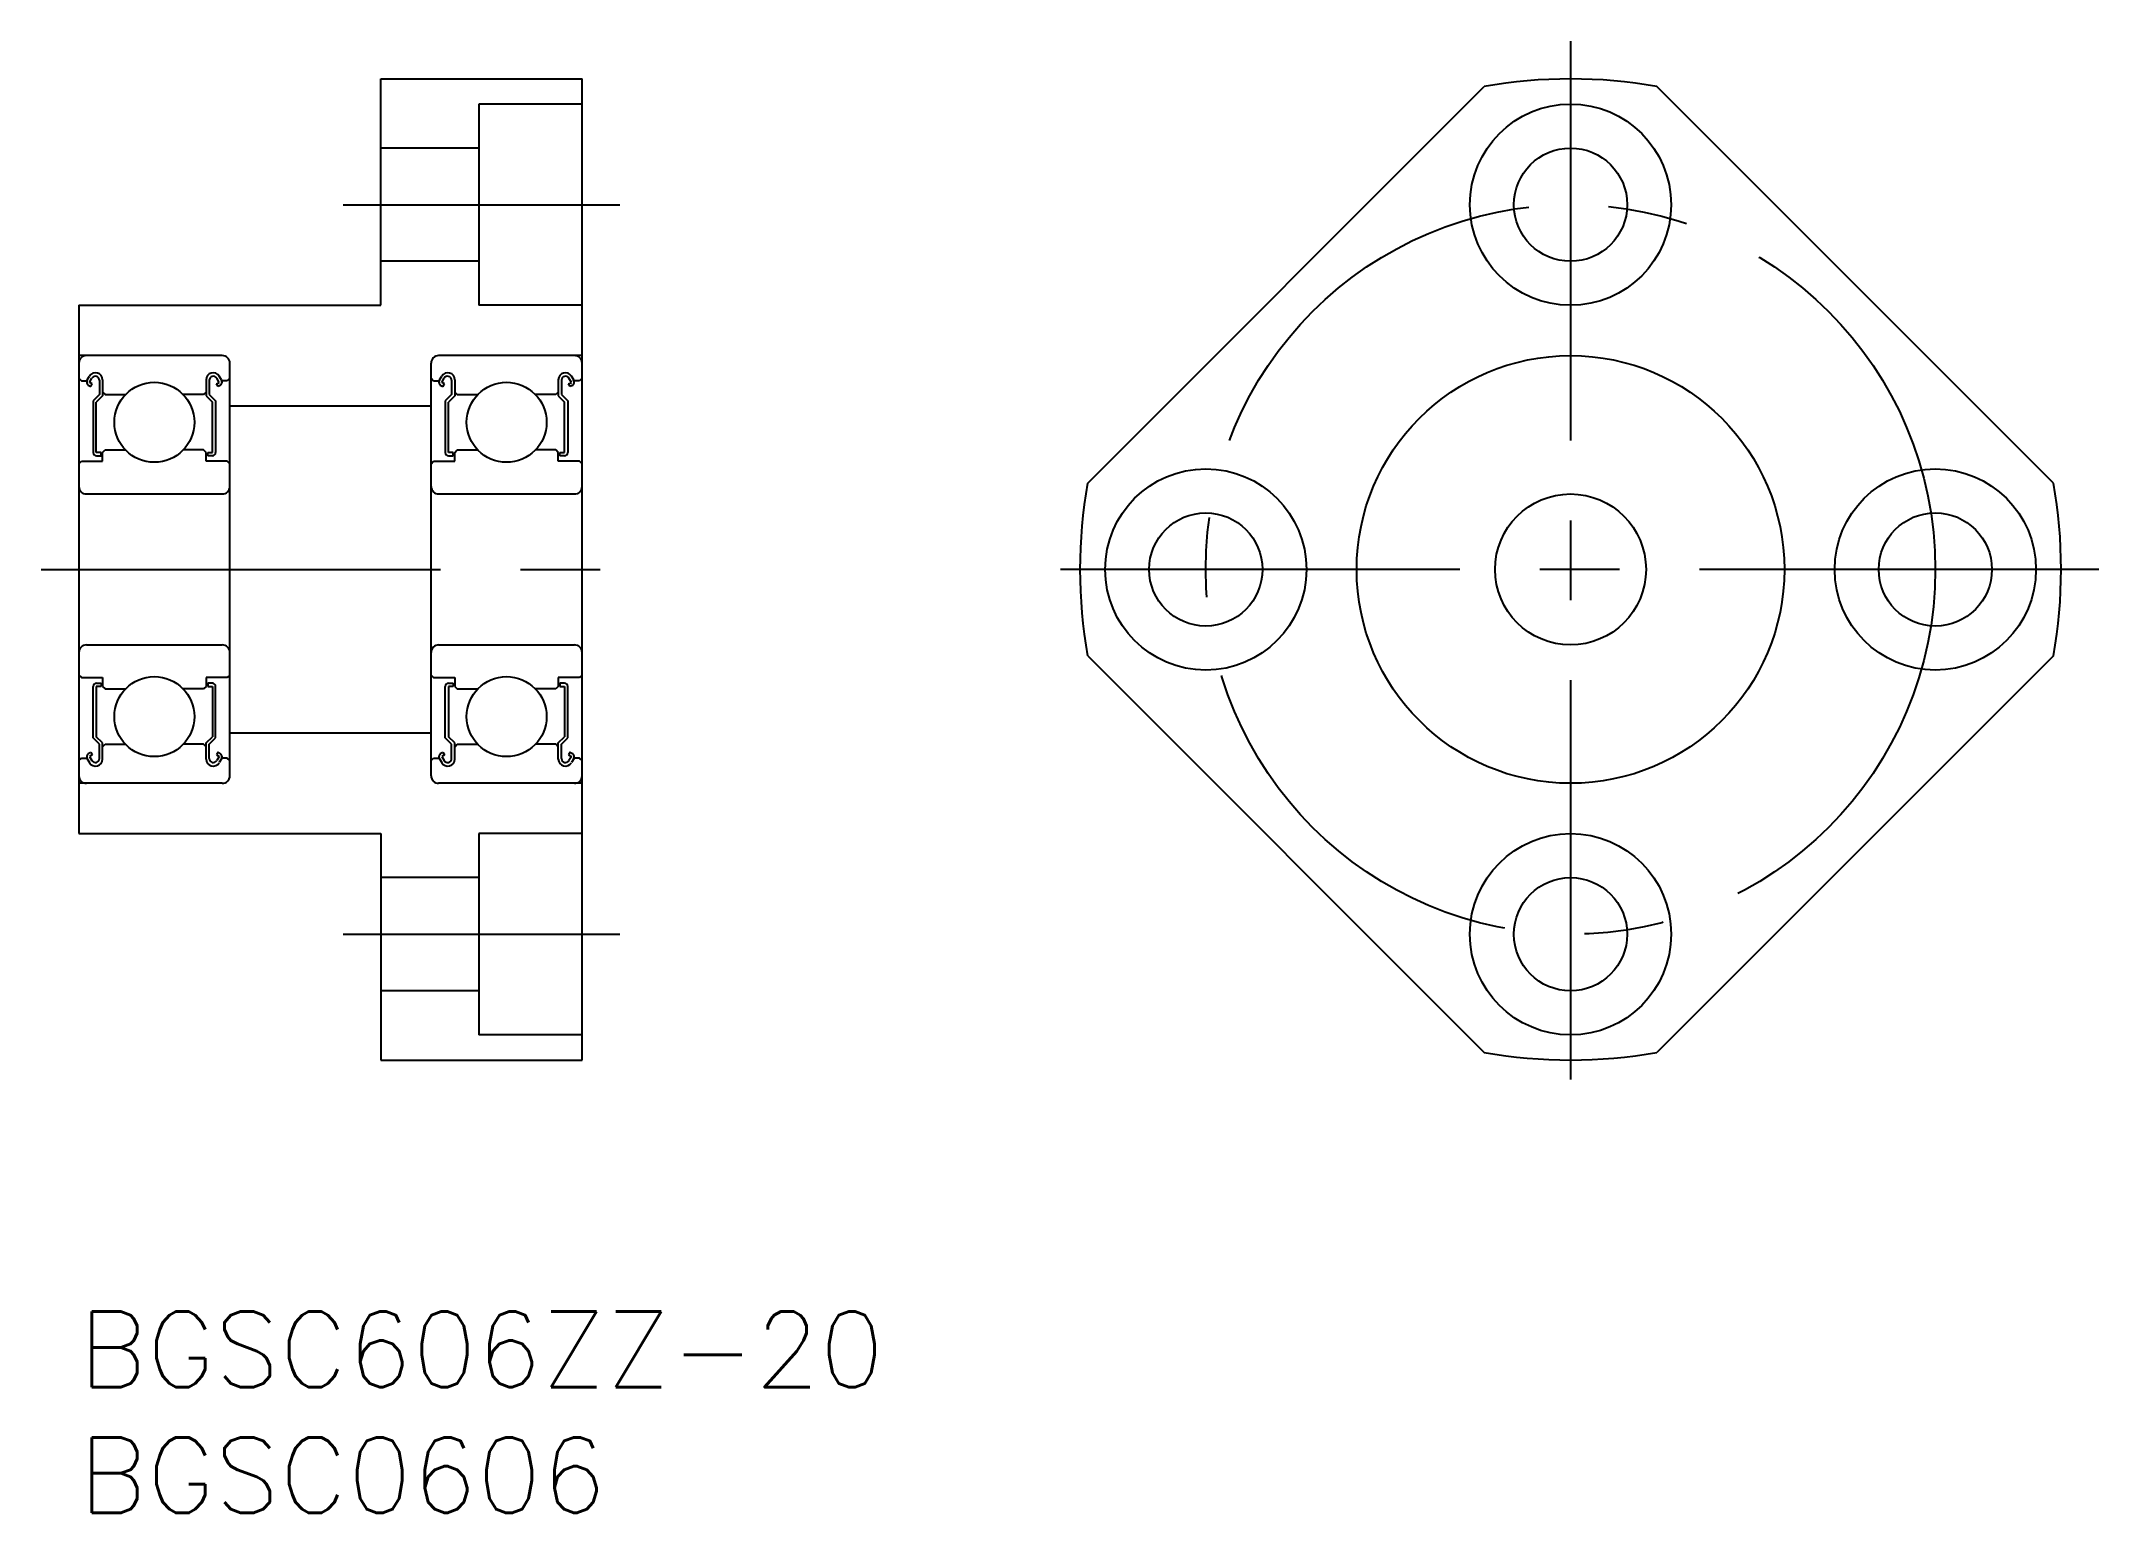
# Model space of a CAD drawing. Extents: x -1.5 to 80.3, y -8 to 50.5.
import ezdxf

# ---------------------------------------------------------------- set-up
doc = ezdxf.new("R2010")
doc.units = 0
doc.header["$LTSCALE"] = 0.5
doc.linetypes.add('CENTER', pattern=[50.8, 31.75, -6.35, 6.35, -6.35])
for name, color, linetype in [('MSM_CENTER', 1, 'CENTER'), ('MSM_CONTINUOUS', 7, 'CONTINUOUS'), ('MSM_PART_NUMBER', 7, 'CONTINUOUS')]:
    doc.layers.add(name, color=color, linetype=linetype)
doc.styles.get("Standard").update_dxf_attribs({"font": 'txt.shx', "height": 3, "bigfont": 'bigfont.shx'})

# ---------------------------------------------------------------- blocks, each defined once
blk = doc.blocks.new('*U1')
at = {"layer": 'MSM_PART_NUMBER'}
blk.add_text('BGSC606ZZ-20', height=3, dxfattribs=at).set_placement((0, -3))
blk = doc.blocks.new('*U2')
at = {"layer": 'MSM_PART_NUMBER'}
blk.add_text('BGSC0606', height=3, dxfattribs=at).set_placement((0, -8))

msp = doc.modelspace()

# ---------------------------------------------------------------- linework, layer by layer
at = {"layer": 'MSM_CENTER'}
for p, q in [((59.295, 50.5), (59.295, 8.5)), ((10.5, 44), (21.5, 44)), ((-1.5, 29.5), (21.5, 29.5)), ((80.295, 29.5), (38.295, 29.5)), ((10.5, 15), (21.5, 15))]:
    msp.add_line(p, q, dxfattribs=at)
msp.add_circle((59.295, 29.5), 14.5, dxfattribs=at)
at = {"layer": 'MSM_CONTINUOUS'}
for p, q in [((12, 49), (20, 49)), ((12, 40), (12, 49)), ((20, 10), (20, 49)), ((40.1, 32.932), (55.864, 48.696)), ((78.491, 32.932), (62.727, 48.696)), ((20, 48), (15.9, 48)), ((15.9, 48), (15.9, 40)), ((15.9, 46.25), (12, 46.25)), ((15.9, 41.75), (12, 41.75)), ((0, 40), (0, 19)), ((0, 40), (12, 40)), ((20, 40), (15.9, 40)), ((5.7, 38), (0, 38)), ((6, 21.3), (6, 37.7)), ((14, 21.3), (14, 37.7)), ((20, 38), (14.3, 38)), ((0, 37.1), (0.1, 37)), ((0.1, 37), (0.318, 37)), ((0.332, 37.031), (0.421, 37.18)), ((0.39, 36.811), (0.469, 36.766)), ((0.423, 36.937), (0.518, 37.099)), ((0.531, 36.874), (0.423, 36.937)), ((0.469, 36.766), (0.531, 36.874)), ((0.816, 37.018), (0.816, 36.45)), ((0.942, 37.038), (0.942, 36.398)), ((5.058, 37.038), (5.058, 36.398)), ((5.184, 37.018), (5.184, 36.45)), ((5.469, 36.874), (5.577, 36.937)), ((5.531, 36.766), (5.469, 36.874)), ((5.577, 36.937), (5.482, 37.099)), ((5.61, 36.811), (5.531, 36.766)), ((5.668, 37.031), (5.579, 37.18)), ((5.9, 37), (5.682, 37)), ((6, 37.1), (5.9, 37)), ((14, 37.1), (14.1, 37)), ((14.1, 37), (14.318, 37)), ((14.332, 37.031), (14.421, 37.18)), ((14.39, 36.811), (14.469, 36.766)), ((14.423, 36.937), (14.518, 37.099)), ((14.531, 36.874), (14.423, 36.937)), ((14.469, 36.766), (14.531, 36.874)), ((14.816, 37.018), (14.816, 36.45)), ((14.942, 37.038), (14.942, 36.398)), ((19.058, 37.038), (19.058, 36.398)), ((19.184, 37.018), (19.184, 36.45)), ((19.469, 36.874), (19.577, 36.937)), ((19.531, 36.766), (19.469, 36.874)), ((19.577, 36.937), (19.482, 37.099)), ((19.61, 36.811), (19.531, 36.766)), ((19.668, 37.031), (19.579, 37.18)), ((19.9, 37), (19.682, 37)), ((20, 37.1), (19.9, 37)), ((0.816, 36.45), (0.565, 36.199)), ((0.565, 36.199), (0.565, 34.15)), ((0.942, 36.398), (0.691, 36.147)), ((0.691, 34.146), (0.691, 36.147)), ((0.942, 36.55), (1.042, 36.45)), ((1.042, 36.45), (1.852, 36.45)), ((4.958, 36.45), (4.148, 36.45)), ((5.058, 36.55), (4.958, 36.45)), ((5.058, 36.398), (5.309, 36.147)), ((5.184, 36.45), (5.435, 36.199)), ((5.309, 34.146), (5.309, 36.147)), ((5.435, 36.199), (5.435, 34.15)), ((6, 36), (14, 36)), ((14.816, 36.45), (14.565, 36.199)), ((14.565, 36.199), (14.565, 34.15)), ((14.942, 36.398), (14.691, 36.147)), ((14.691, 34.146), (14.691, 36.147)), ((14.942, 36.55), (15.042, 36.45)), ((15.042, 36.45), (15.852, 36.45)), ((18.958, 36.45), (18.148, 36.45)), ((19.058, 36.55), (18.958, 36.45)), ((19.058, 36.398), (19.309, 36.147)), ((19.184, 36.45), (19.435, 36.199)), ((19.309, 34.146), (19.309, 36.147)), ((19.435, 36.199), (19.435, 34.15)), ((0, 33.7), (0.1, 33.8)), ((0.1, 33.8), (0.942, 33.8)), ((0.879, 34.146), (0.691, 34.146)), ((0.695, 34.02), (0.879, 34.02)), ((0.879, 34.02), (0.879, 34.146)), ((0.942, 34.15), (1.042, 34.25)), ((0.942, 33.8), (0.942, 34.15)), ((1.042, 34.25), (1.852, 34.25)), ((4.958, 34.25), (4.148, 34.25)), ((5.058, 34.15), (4.958, 34.25)), ((5.058, 33.8), (5.058, 34.15)), ((5.9, 33.8), (5.058, 33.8)), ((5.121, 34.146), (5.309, 34.146)), ((5.121, 34.02), (5.121, 34.146)), ((5.305, 34.02), (5.121, 34.02)), ((6, 33.7), (5.9, 33.8)), ((14, 33.7), (14.1, 33.8)), ((14.1, 33.8), (14.942, 33.8)), ((14.879, 34.146), (14.691, 34.146)), ((14.695, 34.02), (14.879, 34.02)), ((14.879, 34.02), (14.879, 34.146)), ((14.942, 34.15), (15.042, 34.25)), ((14.942, 33.8), (14.942, 34.15)), ((15.042, 34.25), (15.852, 34.25)), ((18.958, 34.25), (18.148, 34.25)), ((19.058, 34.15), (18.958, 34.25)), ((19.058, 33.8), (19.058, 34.15)), ((19.9, 33.8), (19.058, 33.8)), ((19.121, 34.146), (19.309, 34.146)), ((19.121, 34.02), (19.121, 34.146)), ((19.305, 34.02), (19.121, 34.02)), ((20, 33.7), (19.9, 33.8)), ((0.3, 32.5), (5.7, 32.5)), ((14.3, 32.5), (19.7, 32.5)), ((0.3, 26.5), (5.7, 26.5)), ((14.3, 26.5), (19.7, 26.5)), ((40.1, 26.068), (55.864, 10.304)), ((78.491, 26.068), (62.727, 10.304)), ((0, 25.3), (0.1, 25.2)), ((0.1, 25.2), (0.942, 25.2)), ((0.565, 22.801), (0.565, 24.85)), ((0.879, 24.854), (0.691, 24.854)), ((0.691, 24.854), (0.691, 22.853)), ((0.695, 24.98), (0.879, 24.98)), ((0.879, 24.98), (0.879, 24.854)), ((0.942, 25.2), (0.942, 24.85)), ((0.942, 24.85), (1.042, 24.75)), ((1.042, 24.75), (1.852, 24.75)), ((4.958, 24.75), (4.148, 24.75)), ((5.058, 24.85), (4.958, 24.75)), ((5.058, 25.2), (5.058, 24.85)), ((5.9, 25.2), (5.058, 25.2)), ((5.121, 24.98), (5.121, 24.854)), ((5.305, 24.98), (5.121, 24.98)), ((5.121, 24.854), (5.309, 24.854)), ((5.309, 24.854), (5.309, 22.853)), ((5.435, 22.801), (5.435, 24.85)), ((6, 25.3), (5.9, 25.2)), ((14, 25.3), (14.1, 25.2)), ((14.1, 25.2), (14.942, 25.2)), ((14.565, 22.801), (14.565, 24.85)), ((14.879, 24.854), (14.691, 24.854)), ((14.691, 24.854), (14.691, 22.853)), ((14.695, 24.98), (14.879, 24.98)), ((14.879, 24.98), (14.879, 24.854)), ((14.942, 25.2), (14.942, 24.85)), ((14.942, 24.85), (15.042, 24.75)), ((15.042, 24.75), (15.852, 24.75)), ((18.958, 24.75), (18.148, 24.75)), ((19.058, 24.85), (18.958, 24.75)), ((19.058, 25.2), (19.058, 24.85)), ((19.9, 25.2), (19.058, 25.2)), ((19.121, 24.98), (19.121, 24.854)), ((19.305, 24.98), (19.121, 24.98)), ((19.121, 24.854), (19.309, 24.854)), ((19.309, 24.854), (19.309, 22.853)), ((19.435, 22.801), (19.435, 24.85)), ((20, 25.3), (19.9, 25.2)), ((6, 23), (14, 23)), ((0.39, 22.189), (0.469, 22.234)), ((0.531, 22.126), (0.423, 22.063)), ((0.469, 22.234), (0.531, 22.126)), ((0.816, 22.55), (0.565, 22.801)), ((0.942, 22.602), (0.691, 22.853)), ((0.816, 21.982), (0.816, 22.55)), ((0.942, 21.962), (0.942, 22.602)), ((0.942, 22.45), (1.042, 22.55)), ((1.042, 22.55), (1.852, 22.55)), ((4.958, 22.55), (4.148, 22.55)), ((5.058, 22.45), (4.958, 22.55)), ((5.058, 22.602), (5.309, 22.853)), ((5.058, 21.962), (5.058, 22.602)), ((5.184, 22.55), (5.435, 22.801)), ((5.184, 21.982), (5.184, 22.55)), ((5.531, 22.234), (5.469, 22.126)), ((5.469, 22.126), (5.577, 22.063)), ((5.61, 22.189), (5.531, 22.234)), ((14.39, 22.189), (14.469, 22.234)), ((14.531, 22.126), (14.423, 22.063)), ((14.469, 22.234), (14.531, 22.126)), ((14.816, 22.55), (14.565, 22.801)), ((14.942, 22.602), (14.691, 22.853)), ((14.816, 21.982), (14.816, 22.55)), ((14.942, 21.962), (14.942, 22.602)), ((14.942, 22.45), (15.042, 22.55)), ((15.042, 22.55), (15.852, 22.55)), ((18.958, 22.55), (18.148, 22.55)), ((19.058, 22.45), (18.958, 22.55)), ((19.058, 22.602), (19.309, 22.853)), ((19.058, 21.962), (19.058, 22.602)), ((19.184, 22.55), (19.435, 22.801)), ((19.184, 21.982), (19.184, 22.55)), ((19.531, 22.234), (19.469, 22.126)), ((19.469, 22.126), (19.577, 22.063)), ((19.61, 22.189), (19.531, 22.234)), ((0, 21.9), (0.1, 22)), ((0.1, 22), (0.318, 22)), ((0.332, 21.969), (0.421, 21.82)), ((0.423, 22.063), (0.518, 21.901)), ((5.577, 22.063), (5.482, 21.901)), ((5.668, 21.969), (5.579, 21.82)), ((5.9, 22), (5.682, 22)), ((6, 21.9), (5.9, 22)), ((14, 21.9), (14.1, 22)), ((14.1, 22), (14.318, 22)), ((14.332, 21.969), (14.421, 21.82)), ((14.423, 22.063), (14.518, 21.901)), ((19.577, 22.063), (19.482, 21.901)), ((19.668, 21.969), (19.579, 21.82)), ((19.9, 22), (19.682, 22)), ((20, 21.9), (19.9, 22)), ((5.7, 21), (0, 21)), ((20, 21), (14.3, 21)), ((0, 19), (12, 19)), ((12, 19), (12, 10)), ((20, 19), (15.9, 19)), ((15.9, 19), (15.9, 11)), ((15.9, 17.25), (12, 17.25)), ((15.9, 12.75), (12, 12.75)), ((20, 11), (15.9, 11)), ((12, 10), (20, 10))]:
    msp.add_line(p, q, dxfattribs=at)
for centre, radius in [((59.295, 44), 4), ((59.295, 44), 2.25), ((59.295, 29.5), 8.5), ((3, 35.35), 1.59), ((17, 35.35), 1.59), ((44.795, 29.5), 4), ((73.795, 29.5), 4), ((59.295, 29.5), 3), ((44.795, 29.5), 2.25), ((73.795, 29.5), 2.25), ((3, 23.65), 1.59), ((17, 23.65), 1.59), ((59.295, 15), 4), ((59.295, 15), 2.25)]:
    msp.add_circle(centre, radius, dxfattribs=at)
for centre, radius, start, end in [((59.295, 29.5), 19.5, 79.86384, 100.13616), ((0.3, 37.7), 0.3, 90, 180), ((5.7, 37.7), 0.3, 0, 90), ((14.3, 37.7), 0.3, 90, 180), ((19.7, 37.7), 0.3, 0, 90), ((0.47, 36.95), 0.16, 149.38009, 239.99814), ((0.662, 37.038), 0.28, 0, 149.38009), ((0.656, 37.018), 0.16, 0, 149.38009), ((5.338, 37.038), 0.28, 30.61991, 180), ((5.344, 37.018), 0.16, 30.61991, 180), ((5.53, 36.95), 0.16, 300.00186, 30.61991), ((14.47, 36.95), 0.16, 149.38009, 239.99814), ((14.662, 37.038), 0.28, 0, 149.38009), ((14.656, 37.018), 0.16, 0, 149.38009), ((19.338, 37.038), 0.28, 30.61991, 180), ((19.344, 37.018), 0.16, 30.61991, 180), ((19.53, 36.95), 0.16, 300.00186, 30.61991), ((0.695, 34.15), 0.13, 180, 270), ((5.305, 34.15), 0.13, 270, 0), ((14.695, 34.15), 0.13, 180, 270), ((19.305, 34.15), 0.13, 270, 0), ((0.3, 32.8), 0.3, 180, 270), ((5.7, 32.8), 0.3, 270, 0), ((14.3, 32.8), 0.3, 180, 270), ((19.7, 32.8), 0.3, 270, 0), ((59.295, 29.5), 19.5, 169.86384, 190.13616), ((59.295, 29.5), 19.5, 349.86384, 10.13616), ((0.3, 26.2), 0.3, 90, 180), ((5.7, 26.2), 0.3, 0, 90), ((14.3, 26.2), 0.3, 90, 180), ((19.7, 26.2), 0.3, 0, 90), ((0.695, 24.85), 0.13, 90, 180), ((5.305, 24.85), 0.13, 0, 90), ((14.695, 24.85), 0.13, 90, 180), ((19.305, 24.85), 0.13, 0, 90), ((0.47, 22.05), 0.16, 120.00186, 210.61991), ((5.53, 22.05), 0.16, 329.38009, 59.99814), ((14.47, 22.05), 0.16, 120.00186, 210.61991), ((19.53, 22.05), 0.16, 329.38009, 59.99814), ((0.3, 21.3), 0.3, 180, 270), ((0.662, 21.962), 0.28, 210.61991, 0), ((0.656, 21.982), 0.16, 210.61991, 0), ((5.338, 21.962), 0.28, 180, 329.38009), ((5.344, 21.982), 0.16, 180, 329.38009), ((5.7, 21.3), 0.3, 270, 0), ((14.3, 21.3), 0.3, 180, 270), ((14.662, 21.962), 0.28, 210.61991, 0), ((14.656, 21.982), 0.16, 210.61991, 0), ((19.338, 21.962), 0.28, 180, 329.38009), ((19.344, 21.982), 0.16, 180, 329.38009), ((19.7, 21.3), 0.3, 270, 0), ((59.295, 29.5), 19.5, 259.86384, 280.13616)]:
    msp.add_arc(centre, radius, start, end, dxfattribs=at)

# ---------------------------------------------------------------- block references
for name in ['*U1', '*U2']:
    msp.add_blockref(name, (0, 0), dxfattribs=at)

doc.saveas('drawing.dxf')
